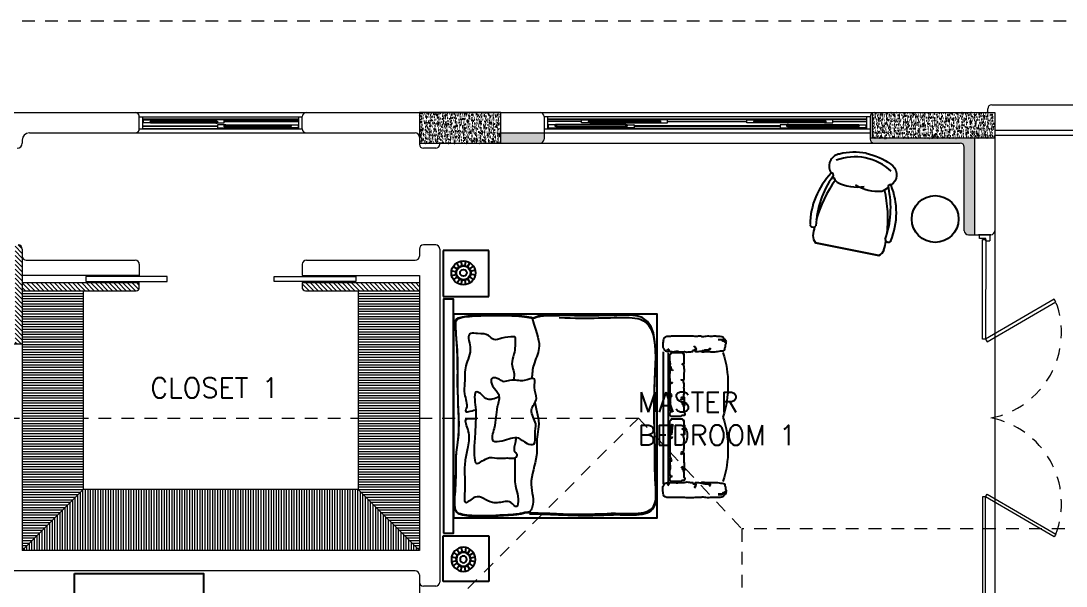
# Model space of a CAD drawing. Header units: metres. Extents: x -232 to 581, y 30 to 789.
# Drawn here: x 229.75 to 240.01, y 465.88 to 471.43 of the extents above; entities that cross this region are included whole.
import ezdxf

# ---------------------------------------------------------------- set-up
doc = ezdxf.new("R2010")
doc.units = ezdxf.units.M
doc.linetypes.add('HIDDEN2', pattern=[0.1875, 0.125, -0.0625])
for name, color, linetype, lineweight in [('A-DOOR', 35, 'Continuous', 5), ('A-WALL', 250, 'Continuous', 20), ('baños', 140, 'Continuous', 0), ('closets', 253, 'Continuous', 0), ('Columnas', 7, 'Continuous', 18), ('cristales', 131, 'Continuous', 0), ('muros bajitos', 252, 'Continuous', 5), ('PLF 01', 252, 'Continuous', 9), ('textos', 7, 'Continuous', 0)]:
    doc.layers.add(name, color=color, linetype=linetype, lineweight=lineweight)
doc.layers.add('HATCH', color=8, linetype='Continuous')
doc.layers.add('MOBILIARIOS', color=252, linetype='Continuous')
doc.layers.add('PISO', color=7, linetype='Continuous', lineweight=5, true_color=0xe6e6e6)
doc.layers.add('Techos 1', color=7, linetype='HIDDEN2', lineweight=9, true_color=0x42391a)
doc.layers.add('RELLENO SECCION', color=8, linetype='Continuous', lineweight=0, transparency=0.4)
doc.styles.get("Standard").update_dxf_attribs({"font": 'arial.ttf'})
pattern_1 = [(50, (114.33107, 55.238796), (0.058299094, -0.005100507), [0.006096, -0.067056]), (355, (114.33107, 55.238796), (-0.011277895, 0.06113819), [0.0048768, -0.053644987]), (100.451445, (114.33593, 55.23837), (0.0470212, 0.05603768), [0.005180803, -0.056988878]), (46.1842, (114.33107, 55.25505), (0.086745293, -0.013453545), [0.009144, -0.100584]), (96.63556, (114.3383, 55.25393), (0.07596932, 0.07917636), [0.00777121, -0.085483395]), (351.18415, (114.33107, 55.25505), (0.07596932, 0.07917636), [0.00731519, -0.080467114]), (21, (114.3392, 55.25099), (0.048516605, -0.032724863), [0.006096, -0.067056]), (326, (114.3392, 55.25099), (0.01977665, 0.05894015), [0.0048768, -0.0536448]), (71.451445, (114.34324, 55.24826), (0.068293254, 0.026215286), [0.005180803, -0.05698878]), (37.5, (114.331071, 55.238796), (0.000988353, 0.0270576124), [0, -0.05299456, 0, -0.0544576, 0, -0.053848]), (7.5, (114.33107, 55.238796), (0.021382292, 0.032057784), [0, -0.03104896, 0, -0.05177536, 0, -0.0205232]), (327.5, (114.312946, 55.238796), (0.0433889905, -0.001833198), [0, -0.02032, 0, -0.0633984, 0, -0.0841248]), (317.5, (114.304818, 55.238796), (0.047401338, 0.008136477), [0, -0.026416, 0, -0.04210304, 0, -0.0597408])]

# ---------------------------------------------------------------- blocks, each defined once
blk = doc.blocks.new('A$Ca3ef8f56')
at = {"layer": 'MOBILIARIOS'}
for p, q in [((0.003, 0.153), (0.003, 1.452)), ((0.053, 0.169), (0.053, 1.428))]:
    blk.add_line(p, q, dxfattribs=at)
for points in [[(0.625, 1.532), (0.621, 1.543), (0.613, 1.554), (0.602, 1.556), (0.6, 1.567), (0.591, 1.578), (0.58, 1.582), (0.564, 1.584), (0.553, 1.584), (0.542, 1.585), (0.531, 1.585), (0.52, 1.586), (0.498, 1.586), (0.487, 1.584), (0.476, 1.584), (0.465, 1.585), (0.454, 1.587), (0.44, 1.587), (0.423, 1.584), (0.412, 1.584), (0.401, 1.582), (0.389, 1.582), (0.377, 1.586), (0.353, 1.586), (0.341, 1.585), (0.33, 1.584), (0.314, 1.585), (0.303, 1.587), (0.252, 1.587), (0.241, 1.589), (0.23, 1.589), (0.218, 1.586), (0.087, 1.586), (0.075, 1.585), (0.039, 1.585), (0.024, 1.579), (0.012, 1.568), (0.009, 1.557), (0.006, 1.545), (0.004, 1.534), (0, 1.523), (0, 1.512), (0.001, 1.501), (0.002, 1.488), (0.002, 1.477), (0.011, 1.465), (0.015, 1.454), (0.026, 1.444), (0.037, 1.442), (0.048, 1.438), (0.059, 1.438), (0.061, 1.449), (0.05, 1.454), (0.048, 1.464)], [(0.471, 1.466), (0.462, 1.455), (0.451, 1.454), (0.434, 1.451), (0.423, 1.451), (0.411, 1.449), (0.4, 1.446), (0.388, 1.446), (0.383, 1.435), (0.395, 1.433), (0.407, 1.435), (0.419, 1.437), (0.432, 1.438), (0.463, 1.438), (0.474, 1.436), (0.516, 1.436), (0.527, 1.437), (0.538, 1.437), (0.555, 1.442), (0.567, 1.444), (0.585, 1.444), (0.597, 1.446), (0.608, 1.449), (0.609, 1.46), (0.609, 1.471), (0.615, 1.482), (0.618, 1.493), (0.616, 1.504), (0.622, 1.515), (0.622, 1.526), (0.611, 1.53), (0.6, 1.539), (0.589, 1.54), (0.585, 1.551), (0.574, 1.552), (0.544, 1.552)], [(0.544, 1.554), (0.561, 1.556), (0.572, 1.556), (0.585, 1.554), (0.596, 1.546), (0.607, 1.537), (0.618, 1.535), (0.621, 1.535)], [(0.05, 1.468), (0.056, 1.457), (0.064, 1.446), (0.076, 1.437), (0.09, 1.437), (0.106, 1.436), (0.117, 1.437), (0.133, 1.44), (0.149, 1.44), (0.16, 1.436), (0.198, 1.436), (0.215, 1.437), (0.226, 1.435), (0.238, 1.432), (0.251, 1.433), (0.262, 1.435), (0.273, 1.436), (0.284, 1.437), (0.297, 1.438), (0.3, 1.449), (0.311, 1.454), (0.322, 1.457), (0.324, 1.468), (0.314, 1.479), (0.307, 1.488)], [(0.311, 1.491), (0.32, 1.48), (0.325, 1.469), (0.327, 1.458), (0.315, 1.448), (0.323, 1.437), (0.35, 1.437), (0.366, 1.44), (0.378, 1.44), (0.389, 1.441), (0.4, 1.448), (0.413, 1.452), (0.44, 1.452), (0.452, 1.455), (0.46, 1.466), (0.47, 1.469)], [(0.084, 1.234), (0.084, 1.224), (0.081, 1.214), (0.071, 1.205), (0.071, 1.258), (0.072, 1.271), (0.072, 1.299), (0.071, 1.309), (0.066, 1.319), (0.066, 1.352), (0.072, 1.362), (0.074, 1.372), (0.084, 1.374), (0.09, 1.374)], [(0.095, 1.377), (0.084, 1.377), (0.076, 1.387), (0.067, 1.398), (0.067, 1.408), (0.071, 1.418), (0.081, 1.423), (0.182, 1.423), (0.192, 1.415), (0.203, 1.413), (0.213, 1.413), (0.22, 1.403), (0.213, 1.392), (0.211, 1.381), (0.211, 1.34), (0.208, 1.329), (0.203, 1.319), (0.198, 1.309), (0.194, 1.299), (0.189, 1.289), (0.186, 1.282)], [(0.189, 1.277), (0.192, 1.287), (0.199, 1.297), (0.203, 1.307), (0.204, 1.318), (0.215, 1.321), (0.216, 1.311), (0.213, 1.3), (0.213, 1.248), (0.211, 1.237), (0.211, 1.168), (0.209, 1.157), (0.206, 1.147), (0.196, 1.139), (0.191, 1.149), (0.189, 1.159), (0.182, 1.166)], [(0.093, 0.99), (0.088, 1.001), (0.078, 1.004), (0.071, 1.014), (0.071, 1.024), (0.069, 1.035), (0.069, 1.086), (0.071, 1.096), (0.071, 1.183), (0.078, 1.195), (0.081, 1.205), (0.083, 1.215), (0.086, 1.227), (0.086, 1.229)], [(0.182, 1.164), (0.186, 1.147), (0.189, 1.137), (0.199, 1.135), (0.206, 1.125), (0.208, 1.115), (0.209, 1.103), (0.209, 1.05), (0.208, 1.04), (0.209, 1.029), (0.209, 1.006), (0.208, 0.995), (0.204, 0.985), (0.204, 0.975), (0.194, 0.97), (0.184, 0.97), (0.182, 0.966), (0.203, 0.966), (0.211, 0.956), (0.211, 0.897), (0.213, 0.886), (0.215, 0.876), (0.213, 0.966), (0.211, 0.956), (0.211, 0.935), (0.206, 0.925), (0.196, 0.915), (0.187, 0.908)], [(0.211, 0.845), (0.211, 0.835), (0.204, 0.824), (0.194, 0.816), (0.083, 0.816), (0.076, 0.83), (0.067, 0.84), (0.066, 0.85), (0.066, 0.86), (0.067, 0.87), (0.067, 0.881), (0.071, 0.891), (0.072, 0.908), (0.069, 0.918), (0.069, 0.939), (0.081, 0.94), (0.083, 0.959), (0.09, 0.869), (0.1, 0.871), (0.098, 0.874)], [(0.095, 0.876), (0.086, 0.966), (0.081, 0.956), (0.079, 0.945), (0.069, 0.94), (0.067, 0.951), (0.069, 0.961), (0.071, 0.873), (0.071, 0.883), (0.069, 0.897), (0.067, 0.908), (0.067, 0.949), (0.071, 0.961), (0.071, 0.982), (0.069, 0.992), (0.074, 1.002), (0.084, 1.001), (0.088, 0.99), (0.09, 0.987)], [(0.187, 0.903), (0.196, 0.913), (0.206, 0.915), (0.211, 0.905), (0.211, 0.852), (0.209, 0.841), (0.206, 0.831), (0.196, 0.824)], [(0.084, 0.597), (0.084, 0.587), (0.081, 0.576), (0.071, 0.568), (0.071, 0.621), (0.072, 0.634), (0.072, 0.662), (0.071, 0.672), (0.066, 0.682), (0.066, 0.714), (0.072, 0.725), (0.074, 0.735), (0.084, 0.737), (0.09, 0.737)], [(0.095, 0.74), (0.084, 0.74), (0.076, 0.75), (0.067, 0.76), (0.067, 0.771), (0.071, 0.781), (0.081, 0.786), (0.182, 0.786), (0.192, 0.777), (0.203, 0.776), (0.213, 0.776), (0.22, 0.766), (0.213, 0.755), (0.211, 0.743), (0.211, 0.703), (0.208, 0.692), (0.203, 0.682), (0.198, 0.672), (0.194, 0.662), (0.189, 0.651), (0.186, 0.645)], [(0.093, 0.453), (0.088, 0.463), (0.078, 0.467), (0.071, 0.477), (0.071, 0.487), (0.069, 0.497), (0.069, 0.549), (0.071, 0.559), (0.071, 0.646), (0.078, 0.658), (0.081, 0.568), (0.083, 0.578), (0.086, 0.59), (0.086, 0.592)], [(0.189, 0.639), (0.192, 0.65), (0.199, 0.66), (0.203, 0.67), (0.204, 0.68), (0.215, 0.684), (0.216, 0.674), (0.213, 0.663), (0.213, 0.61), (0.211, 0.6), (0.211, 0.63), (0.209, 0.62), (0.206, 0.61), (0.196, 0.601), (0.191, 0.612), (0.189, 0.622), (0.182, 0.629)], [(0.182, 0.627), (0.186, 0.61), (0.189, 0.6), (0.199, 0.598), (0.206, 0.588), (0.208, 0.578), (0.209, 0.566), (0.209, 0.513), (0.208, 0.503), (0.209, 0.492), (0.209, 0.468), (0.208, 0.458), (0.204, 0.448), (0.204, 0.438), (0.194, 0.433), (0.184, 0.433), (0.182, 0.429), (0.203, 0.429), (0.211, 0.419), (0.211, 0.359), (0.213, 0.349), (0.215, 0.339), (0.213, 0.329), (0.211, 0.318), (0.211, 0.298), (0.206, 0.288), (0.196, 0.278), (0.187, 0.271)], [(0.095, 0.339), (0.086, 0.329), (0.081, 0.318), (0.079, 0.308), (0.069, 0.303), (0.067, 0.313), (0.069, 0.324), (0.071, 0.336), (0.071, 0.346), (0.069, 0.359), (0.067, 0.371), (0.067, 0.412), (0.071, 0.424), (0.071, 0.445), (0.069, 0.455), (0.074, 0.465), (0.084, 0.463), (0.088, 0.453), (0.09, 0.45)], [(0.211, 0.193), (0.211, 0.182), (0.204, 0.172), (0.194, 0.164), (0.083, 0.164), (0.076, 0.177), (0.067, 0.187), (0.066, 0.198), (0.066, 0.223), (0.067, 0.233), (0.067, 0.243), (0.071, 0.254), (0.072, 0.271), (0.069, 0.281), (0.069, 0.301), (0.081, 0.303), (0.083, 0.322), (0.09, 0.332), (0.1, 0.334), (0.098, 0.337)], [(0.187, 0.266), (0.196, 0.276), (0.206, 0.278), (0.211, 0.267), (0.211, 0.199), (0.209, 0.189), (0.206, 0.179), (0.196, 0.172)], [(0.625, 0.056), (0.621, 0.045), (0.613, 0.034), (0.602, 0.033), (0.6, 0.022), (0.591, 0.011), (0.58, 0.006), (0.564, 0.005), (0.553, 0.005), (0.542, 0.004), (0.531, 0.004), (0.52, 0.002), (0.498, 0.002), (0.487, 0.005), (0.476, 0.005), (0.465, 0.004), (0.454, 0.001), (0.44, 0.001), (0.423, 0.005), (0.412, 0.005), (0.401, 0.006), (0.389, 0.006), (0.377, 0.002), (0.353, 0.002), (0.341, 0.004), (0.33, 0.005), (0.314, 0.004), (0.303, 0.001), (0.252, 0.001), (0.241, 0), (0.23, 0), (0.218, 0.002), (0.087, 0.002), (0.075, 0.004), (0.039, 0.004), (0.024, 0.01), (0.012, 0.021), (0.009, 0.032), (0.006, 0.044), (0.004, 0.055), (0, 0.066), (0, 0.077), (0.001, 0.088), (0.002, 0.1), (0.002, 0.111), (0.011, 0.123), (0.015, 0.134), (0.026, 0.144), (0.037, 0.147), (0.048, 0.15), (0.059, 0.15), (0.061, 0.139), (0.05, 0.134), (0.048, 0.125)], [(0.05, 0.121), (0.056, 0.132), (0.064, 0.143), (0.076, 0.151), (0.09, 0.151), (0.106, 0.153), (0.117, 0.151), (0.133, 0.149), (0.149, 0.149), (0.16, 0.153), (0.198, 0.153), (0.215, 0.151), (0.226, 0.154), (0.238, 0.156), (0.251, 0.155), (0.262, 0.154), (0.273, 0.153), (0.284, 0.151), (0.297, 0.15), (0.3, 0.139), (0.311, 0.134), (0.322, 0.132), (0.324, 0.121), (0.314, 0.11), (0.307, 0.1)], [(0.311, 0.098), (0.32, 0.109), (0.325, 0.12), (0.327, 0.131), (0.315, 0.14), (0.323, 0.151), (0.35, 0.151), (0.366, 0.149), (0.378, 0.149), (0.389, 0.148), (0.4, 0.14), (0.413, 0.137), (0.44, 0.137), (0.452, 0.133), (0.46, 0.122), (0.47, 0.12)], [(0.471, 0.122), (0.462, 0.133), (0.451, 0.134), (0.434, 0.138), (0.423, 0.138), (0.411, 0.139), (0.4, 0.143), (0.388, 0.143), (0.383, 0.154), (0.395, 0.155), (0.407, 0.154), (0.419, 0.151), (0.432, 0.15), (0.463, 0.15), (0.474, 0.153), (0.516, 0.153), (0.527, 0.151), (0.538, 0.151), (0.555, 0.147), (0.567, 0.144), (0.585, 0.144), (0.597, 0.143), (0.608, 0.139), (0.609, 0.128), (0.609, 0.117), (0.615, 0.106), (0.618, 0.095), (0.616, 0.084), (0.622, 0.073), (0.622, 0.062), (0.611, 0.059), (0.6, 0.05), (0.589, 0.049), (0.585, 0.038), (0.574, 0.037), (0.544, 0.037)], [(0.544, 0.034), (0.561, 0.033), (0.572, 0.033), (0.585, 0.034), (0.596, 0.043), (0.607, 0.051), (0.618, 0.054), (0.621, 0.054)]]:
    blk.add_lwpolyline(points, dxfattribs=at)
for centre in [(-0.385, 1.111), (-0.385, 0.478)]:
    blk.add_arc(centre, 1.026, 342.0399, 17.9601, dxfattribs=at)
blk = doc.blocks.new('A$Ca77e88c0')
at = {"layer": 'MOBILIARIOS', "linetype": 'Continuous'}
for p, q in [((0, 1.346), (0.243, 0.761)), ((0.243, 0.76), (0, 1.346))]:
    blk.add_line(p, q, dxfattribs=at)
for points in [[(1.008, 1.422, 0.103931), (0.857, 1.635, 0.481643), (0.668, 1.624, 0.047693), (0.654, 1.599, 0.047693)], [(1.008, 1.422, -0.103931), (1.053, 1.163, -0.481643), (0.912, 1.038, -0.047693), (0.884, 1.046, -0.047693)]]:
    blk.add_lwpolyline(points, format="xyb", dxfattribs=at)
blk.add_circle((0.849, 0.5), 0.23, dxfattribs=at)
for centre, radius, start, end in [((0.521, 0.874), 0.736, 79.5964, 123.1415), ((0.612, 0.667), 0.901, 88.3763, 121.4796), ((0.612, 0.667), 0.901, 88.3763, 121.4796), ((0.858, 1.457), 0.248, 153.2165, 169.9182), ((0.858, 1.457), 0.248, 153.2165, 169.9182), ((0.643, 1.585), 0.0175, 250.4542, 52.0587), ((0.643, 1.585), 0.0175, 250.4542, 52.0587), ((0.462, 1.187), 0.549, 23.3314, 53.5948), ((0.462, 1.187), 0.549, 23.3314, 53.5948), ((0.482, 0.53), 0.979, 111.4631, 116.5118), ((0.142, 1.468), 0.0325, 136.3787, 235.7351), ((0.142, 1.468), 0.0325, 235.6979, 268.7539), ((0.587, 0.249), 1.279, 88.4542, 107.9351), ((0.587, 0.249), 1.279, 88.4542, 107.9351), ((1.028, 1.543), 0.416, 185.8786, 223.4033), ((1.028, 1.543), 0.416, 185.8786, 223.4033), ((0.1, 1.319), 0.103, 121.9514, 165.0616), ((1.108, 1.351), 0.416, 181.7665, 219.2912), ((0.456, 1.2), 0.549, 351.575, 21.8384), ((0.456, 1.2), 0.549, 351.575, 21.8384), ((0.194, 1.672), 0.901, 283.6902, 316.7935), ((0.194, 1.672), 0.901, 283.6902, 316.7935), ((0.277, 1.462), 0.736, 282.0283, 325.5734), ((-0.121, 1.949), 1.279, 297.2347, 316.7156), ((-0.121, 1.949), 1.279, 297.2347, 316.7156), ((0.927, 1.291), 0.248, 235.2516, 251.9533), ((0.927, 1.291), 0.248, 235.2516, 251.9533), ((0.867, 1.048), 0.0175, 353.1111, 154.7156), ((0.867, 1.048), 0.0175, 353.1111, 154.7156), ((0.295, 0.849), 0.103, 240.0914, 283.2016), ((0.005, 1.677), 0.979, 288.6412, 293.6898), ((0.431, 0.774), 0.0325, 169.4347, 268.7911), ((0.431, 0.774), 0.0325, 136.3787, 169.4347), ((0.431, 0.774), 0.0325, 136.3787, 169.4347)]:
    blk.add_arc(centre, radius, start, end, dxfattribs=at)
blk = doc.blocks.new('A$Cb50f4bf1')
at = {"layer": 'MOBILIARIOS'}
for p, q in [((0.45, 0.45), (0, 0.45)), ((0, 0.45), (0, 0)), ((0.45, 0), (0.45, 0.45)), ((0.131, 0.315), (0.17, 0.29)), ((0.163, 0.348), (0.189, 0.311)), ((0.206, 0.366), (0.215, 0.322)), ((0.252, 0.367), (0.244, 0.322)), ((0.295, 0.35), (0.27, 0.312)), ((0.328, 0.318), (0.291, 0.292)), ((0.114, 0.272), (0.159, 0.264)), ((0.115, 0.226), (0.16, 0.235)), ((0.134, 0.183), (0.171, 0.209)), ((0.33, 0.187), (0.292, 0.211)), ((0.346, 0.276), (0.302, 0.266)), ((0.347, 0.23), (0.302, 0.238)), ((0.167, 0.151), (0.191, 0.189)), ((0.21, 0.134), (0.218, 0.179)), ((0.256, 0.135), (0.246, 0.179)), ((0.298, 0.154), (0.272, 0.191)), ((0, 0), (0.45, 0))]:
    blk.add_line(p, q, dxfattribs=at)
for radius in [0.118, 0.0729, 0.0684, 0.0328]:
    blk.add_circle((0.231, 0.251), radius, dxfattribs=at)
blk = doc.blocks.new('A$C2f9b60d5')
at = {"layer": 'A-DOOR'}
for p, q in [((0, 0.101), (0.06, 0.101)), ((0, 0.101), (0, 0.001)), ((0.035, 0.001), (0, 0.001)), ((0.035, 0.061), (0.035, 0.001)), ((0.06, 0.061), (0.035, 0.061)), ((0.06, 0.061), (0.06, 0.101)), ((3.6, 0.1), (3.54, 0.1)), ((3.54, 0.06), (3.54, 0.1)), ((3.54, 0.06), (3.565, 0.06)), ((3.565, 0.06), (3.565, 0)), ((3.565, 0), (3.6, 0)), ((3.6, 0.1), (3.6, 0))]:
    blk.add_line(p, q, dxfattribs=at)
for points in [[(0.631, 0.734), (1.025, 0.06), (1.051, 0.076), (0.658, 0.749)], [(2.966, 0.734), (2.572, 0.06), (2.546, 0.075), (2.94, 0.749)], [(0.045, 0.061), (1.025, 0.06), (1.025, 0.03), (0.045, 0.03)], [(3.552, 0.06), (2.572, 0.06), (2.572, 0.03), (3.552, 0.03)]]:
    blk.add_lwpolyline(points, close=True, dxfattribs=at)
at = {"layer": 'A-DOOR', "linetype": 'HIDDEN2'}
for centre, start, end in [((0.96, -0.049), 10.7613, 110.7488), ((2.637, -0.049), 69.2325, 169.2199)]:
    blk.add_arc(centre, 0.854, start, end, dxfattribs=at)
blk = doc.blocks.new('A$C89702949')
at = {"layer": 'HATCH'}
h = blk.add_hatch(dxfattribs=at)
h.set_pattern_fill('AR-CONC', color=256, scale=0.00032)
h.set_pattern_definition(pattern_1)
h.paths.add_polyline_path([(15.3, 19.989), (15.3, 19.689), (16.1, 19.689), (16.1, 19.989)])
h = blk.add_hatch(dxfattribs=at)
h.set_pattern_fill('AR-CONC', color=256, scale=0.00032)
h.set_pattern_definition(pattern_1)
h.paths.add_polyline_path([(19.75, 19.989), (19.75, 19.739), (20.7, 19.739), (20.95, 19.739), (20.95, 19.989)])
at = {"layer": 'Columnas'}
for points in [[(15.3, 19.989), (15.3, 19.689), (16.1, 19.689), (16.1, 19.989)], [(19.75, 19.989), (20.95, 19.989), (20.95, 19.739), (20.7, 19.739), (20.7, 19.739), (19.75, 19.739)]]:
    blk.add_lwpolyline(points, close=True, dxfattribs=at)
blk = doc.blocks.new('20.03.2026 LN 09 SEGUNDO NIVEL ARQ')
at = {"layer": 'closets'}
h = blk.add_hatch(dxfattribs=at)
h.set_pattern_fill('LINE', color=5, scale=0.2)
h.set_pattern_definition([(0, (-880.390902, 203.123477), (0, 0.025), [])])
h.paths.add_polyline_path([(90.596, -44.249), (89.996, -44.249), (89.996, -45.499), (90.596, -45.499)])
h.paths.add_polyline_path([(90.596, -45.499), (89.996, -45.499), (89.996, -46.199), (90.596, -46.799), (90.596, -46.729)])
h.paths.add_polyline_path([(87.296, -45.499), (86.696, -45.499), (86.696, -46.799), (87.296, -46.199)])
h.paths.add_polyline_path([(87.296, -44.249), (86.696, -44.249), (86.696, -45.499), (87.296, -45.499)])
h = blk.add_hatch(dxfattribs=at)
h.set_pattern_fill('LINE', color=5, scale=0.2, angle=90)
h.set_pattern_definition([(90, (-880.340902, 203.173477), (-0.025, 2e-18), [])])
h.paths.add_polyline_path([(89.996, -46.199), (87.296, -46.199), (86.696, -46.799), (90.519, -46.798), (90.596, -46.799)])
at = {"layer": 'PLF 01'}
h = blk.add_hatch(dxfattribs=at)
h.set_pattern_fill('LINE', color=5, scale=0.01, angle=-45)
h.set_pattern_definition([(315, (-83.351617, -37.2369), (0.0224506403, 0.0224506403), [])])
edge = h.paths.add_edge_path()
edge.add_line((86.496, -44.774), (86.566, -44.774))
edge.add_line((86.566, -44.774), (86.566, -43.799))
edge.add_line((86.566, -43.799), (86.536, -43.799))
edge.add_arc((86.536, -43.839), 0.04, 90, 180)
edge.add_line((86.496, -43.839), (86.496, -44.774))
edge = h.paths.add_edge_path()
edge.add_arc((86.656, -43.839), 0.04, 360, 450)
edge.add_line((86.656, -43.799), (86.626, -43.799))
edge.add_line((86.626, -43.799), (86.626, -44.774))
edge.add_line((86.626, -44.774), (86.696, -44.774))
edge.add_line((86.696, -44.774), (86.696, -43.839))
h = blk.add_hatch(dxfattribs=at)
h.set_pattern_fill('LINE', color=5, scale=0.01, angle=-45)
h.set_pattern_definition([(315, (-133.265895, -99.953906), (0.0224506403, 0.0224506403), [])])
edge = h.paths.add_edge_path()
edge.add_arc((87.816, -44.219), 0.03, 270, 360)
edge.add_line((87.846, -44.219), (87.846, -44.169))
edge.add_line((87.846, -44.169), (86.696, -44.169))
edge.add_line((86.696, -44.169), (86.696, -44.249))
edge.add_line((86.696, -44.249), (87.816, -44.249))
edge = h.paths.add_edge_path()
edge.add_line((90.596, -44.249), (90.596, -44.169))
edge.add_line((90.596, -44.169), (89.446, -44.169))
edge.add_line((89.446, -44.169), (89.446, -44.219))
edge.add_arc((89.476, -44.219), 0.03, 180.0427, 269.9573)
edge.add_line((89.476, -44.249), (90.596, -44.249))
at = {"layer": 'RELLENO SECCION'}
h = blk.add_hatch(color=5, dxfattribs=at)
h.dxf.hatch_style = 1
h.paths.add_polyline_path([(91.821, -42.699), (91.396, -42.699), (91.396, -42.799), (91.781, -42.799, 0.414214), (91.821, -42.759)])
h = blk.add_hatch(color=5, dxfattribs=at)
h.dxf.hatch_style = 1
edge = h.paths.add_edge_path()
edge.add_line((95.046, -42.749), (95.021, -42.749))
edge.add_line((95.021, -42.749), (95.021, -42.759))
edge.add_arc((95.061, -42.759), 0.04, 180, 270)
edge.add_line((95.061, -42.799), (95.906, -42.799))
edge.add_arc((95.906, -42.839), 0.04, 0, 90, ccw=False)
edge.add_line((95.946, -42.839), (95.946, -43.659))
edge.add_arc((95.986, -43.659), 0.04, 180, 270)
edge.add_line((95.986, -43.699), (96.046, -43.699))
edge.add_line((96.046, -43.699), (96.046, -42.749))
edge.add_line((96.046, -42.749), (95.996, -42.749))
edge.add_line((95.996, -42.749), (95.046, -42.749))
at = {"layer": 'A-DOOR', "color": 5}
for p, q in [((87.796, -42.499), (89.486, -42.499)), ((87.846, -42.54), (89.446, -42.54)), ((87.88, -42.66), (87.88, -42.54)), ((87.88, -42.56), (89.412, -42.56)), ((87.88, -42.566), (89.412, -42.566)), ((87.886, -42.573), (87.887, -42.571)), ((87.886, -42.6), (87.886, -42.573)), ((87.887, -42.571), (87.968, -42.571)), ((87.971, -42.582), (87.954, -42.582)), ((87.954, -42.582), (87.954, -42.6)), ((87.954, -42.585), (87.959, -42.585)), ((87.954, -42.585), (87.959, -42.585)), ((87.959, -42.583), (87.965, -42.587)), ((87.959, -42.587), (87.965, -42.583)), ((87.968, -42.571), (87.97, -42.573)), ((87.968, -42.571), (88.598, -42.571)), ((87.97, -42.573), (87.972, -42.581)), ((87.972, -42.582), (87.971, -42.582)), ((87.972, -42.581), (87.972, -42.582)), ((88.596, -42.573), (88.594, -42.581)), ((88.594, -42.581), (88.594, -42.582)), ((88.594, -42.582), (88.594, -42.582)), ((88.594, -42.582), (88.612, -42.582)), ((88.598, -42.571), (88.596, -42.573)), ((88.678, -42.571), (88.598, -42.571)), ((88.607, -42.583), (88.601, -42.587)), ((88.607, -42.587), (88.601, -42.583)), ((88.612, -42.585), (88.607, -42.585)), ((88.612, -42.585), (88.607, -42.585)), ((88.612, -42.582), (88.612, -42.6)), ((88.68, -42.573), (88.678, -42.571)), ((88.68, -42.6), (88.68, -42.573)), ((89.412, -42.583), (88.68, -42.583)), ((89.412, -42.589), (88.68, -42.589)), ((89.412, -42.66), (89.412, -42.54)), ((91.781, -42.499), (95.061, -42.499)), ((91.821, -42.539), (95.021, -42.539)), ((91.855, -42.539), (91.855, -42.659)), ((91.855, -42.559), (94.987, -42.559)), ((91.855, -42.565), (94.987, -42.565)), ((92.187, -42.582), (91.855, -42.582)), ((92.187, -42.588), (91.855, -42.588)), ((92.187, -42.571), (92.188, -42.57)), ((92.187, -42.598), (92.187, -42.571)), ((92.188, -42.57), (92.269, -42.57)), ((92.272, -42.581), (92.255, -42.581)), ((92.255, -42.581), (92.255, -42.598)), ((92.255, -42.584), (92.26, -42.584)), ((92.255, -42.584), (92.26, -42.584)), ((92.26, -42.582), (92.266, -42.586)), ((92.26, -42.586), (92.266, -42.582)), ((92.269, -42.57), (92.271, -42.571)), ((92.949, -42.57), (92.269, -42.57)), ((92.271, -42.571), (92.273, -42.579)), ((92.273, -42.58), (92.272, -42.581)), ((92.273, -42.579), (92.273, -42.58)), ((92.947, -42.571), (92.945, -42.579)), ((92.945, -42.579), (92.945, -42.58)), ((92.945, -42.58), (92.945, -42.581)), ((92.945, -42.581), (92.963, -42.581)), ((92.949, -42.57), (92.947, -42.571)), ((93.029, -42.57), (92.949, -42.57)), ((92.958, -42.582), (92.952, -42.586)), ((92.958, -42.586), (92.952, -42.582)), ((92.963, -42.584), (92.958, -42.584)), ((92.963, -42.584), (92.958, -42.584)), ((92.963, -42.581), (92.963, -42.598)), ((93.031, -42.571), (93.029, -42.57)), ((93.031, -42.598), (93.031, -42.571)), ((93.031, -42.582), (93.811, -42.582)), ((93.031, -42.588), (93.811, -42.588)), ((93.811, -42.571), (93.812, -42.57)), ((93.811, -42.598), (93.811, -42.571)), ((93.812, -42.57), (93.893, -42.57)), ((93.896, -42.581), (93.879, -42.581)), ((93.879, -42.581), (93.879, -42.598)), ((93.879, -42.584), (93.884, -42.584)), ((93.879, -42.584), (93.884, -42.584)), ((93.884, -42.582), (93.89, -42.586)), ((93.884, -42.586), (93.89, -42.582)), ((93.893, -42.57), (93.895, -42.571)), ((93.893, -42.57), (94.573, -42.57)), ((93.895, -42.571), (93.897, -42.579)), ((93.897, -42.58), (93.896, -42.581)), ((93.897, -42.579), (93.897, -42.58)), ((94.571, -42.571), (94.569, -42.579)), ((94.569, -42.579), (94.569, -42.58)), ((94.569, -42.58), (94.569, -42.581)), ((94.569, -42.581), (94.587, -42.581)), ((94.573, -42.57), (94.571, -42.571)), ((94.653, -42.57), (94.573, -42.57)), ((94.582, -42.582), (94.576, -42.586)), ((94.582, -42.586), (94.576, -42.582)), ((94.587, -42.584), (94.582, -42.584)), ((94.587, -42.584), (94.582, -42.584)), ((94.587, -42.581), (94.587, -42.598)), ((94.655, -42.571), (94.653, -42.57)), ((94.655, -42.598), (94.655, -42.571)), ((94.655, -42.582), (94.987, -42.582)), ((94.655, -42.588), (94.987, -42.588)), ((94.987, -42.539), (94.987, -42.659)), ((87.846, -42.66), (89.446, -42.66)), ((88.612, -42.631), (87.88, -42.631)), ((88.612, -42.637), (87.88, -42.637)), ((87.88, -42.654), (89.412, -42.654)), ((87.887, -42.601), (87.886, -42.6)), ((87.952, -42.601), (87.887, -42.601)), ((87.954, -42.6), (87.952, -42.601)), ((88.599, -42.602), (87.967, -42.602)), ((88.612, -42.6), (88.613, -42.601)), ((88.613, -42.619), (88.612, -42.621)), ((88.612, -42.621), (88.612, -42.648)), ((88.612, -42.648), (88.613, -42.649)), ((88.613, -42.601), (88.678, -42.601)), ((88.678, -42.619), (88.613, -42.619)), ((88.613, -42.649), (88.694, -42.649)), ((88.68, -42.6), (88.678, -42.601)), ((88.68, -42.621), (88.678, -42.619)), ((88.68, -42.638), (88.68, -42.621)), ((88.68, -42.635), (88.685, -42.635)), ((88.68, -42.635), (88.685, -42.635)), ((88.697, -42.638), (88.68, -42.638)), ((88.685, -42.637), (88.691, -42.633)), ((88.685, -42.633), (88.691, -42.637)), ((88.693, -42.618), (89.325, -42.618)), ((88.694, -42.649), (88.696, -42.648)), ((89.324, -42.649), (88.694, -42.649)), ((88.696, -42.648), (88.698, -42.64)), ((88.698, -42.639), (88.697, -42.638)), ((88.698, -42.64), (88.698, -42.639)), ((89.32, -42.639), (89.32, -42.638)), ((89.32, -42.638), (89.338, -42.638)), ((89.32, -42.64), (89.32, -42.639)), ((89.322, -42.648), (89.32, -42.64)), ((89.324, -42.649), (89.322, -42.648)), ((89.404, -42.649), (89.324, -42.649)), ((89.333, -42.637), (89.327, -42.633)), ((89.333, -42.633), (89.327, -42.637)), ((89.338, -42.635), (89.333, -42.635)), ((89.338, -42.635), (89.333, -42.635)), ((89.338, -42.621), (89.339, -42.619)), ((89.338, -42.638), (89.338, -42.621)), ((89.339, -42.619), (89.404, -42.619)), ((89.404, -42.619), (89.406, -42.621)), ((89.406, -42.648), (89.404, -42.649)), ((89.406, -42.621), (89.406, -42.648)), ((91.821, -42.659), (95.021, -42.659)), ((91.855, -42.653), (94.987, -42.653)), ((91.862, -42.618), (91.861, -42.619)), ((91.861, -42.619), (91.861, -42.646)), ((91.861, -42.646), (91.862, -42.648)), ((91.927, -42.618), (91.862, -42.618)), ((91.862, -42.648), (91.943, -42.648)), ((91.929, -42.619), (91.927, -42.618)), ((91.929, -42.637), (91.929, -42.619)), ((91.929, -42.634), (91.934, -42.634)), ((91.929, -42.634), (91.934, -42.634)), ((91.946, -42.637), (91.929, -42.637)), ((91.934, -42.636), (91.94, -42.632)), ((91.934, -42.632), (91.94, -42.636)), ((92.624, -42.617), (91.942, -42.617)), ((91.943, -42.648), (91.945, -42.646)), ((91.943, -42.648), (92.623, -42.648)), ((91.945, -42.646), (91.947, -42.638)), ((91.947, -42.637), (91.946, -42.637)), ((91.947, -42.638), (91.947, -42.637)), ((92.188, -42.6), (92.187, -42.598)), ((92.253, -42.6), (92.188, -42.6)), ((92.255, -42.598), (92.253, -42.6)), ((92.268, -42.601), (92.95, -42.601)), ((92.619, -42.638), (92.619, -42.637)), ((92.619, -42.637), (92.619, -42.637)), ((92.619, -42.637), (92.637, -42.637)), ((92.621, -42.646), (92.619, -42.638)), ((92.623, -42.648), (92.621, -42.646)), ((92.703, -42.648), (92.623, -42.648)), ((92.632, -42.636), (92.626, -42.632)), ((92.632, -42.632), (92.626, -42.636)), ((92.637, -42.634), (92.632, -42.634)), ((92.637, -42.634), (92.632, -42.634)), ((92.637, -42.619), (92.638, -42.618)), ((92.637, -42.637), (92.637, -42.619)), ((92.638, -42.618), (92.703, -42.618)), ((92.705, -42.619), (92.703, -42.618)), ((92.705, -42.646), (92.703, -42.648)), ((92.705, -42.619), (92.705, -42.646)), ((94.137, -42.63), (92.705, -42.63)), ((94.137, -42.636), (92.705, -42.636)), ((92.963, -42.598), (92.964, -42.6)), ((92.964, -42.6), (93.029, -42.6)), ((93.029, -42.6), (93.031, -42.598)), ((93.812, -42.6), (93.811, -42.598)), ((93.877, -42.6), (93.812, -42.6)), ((93.879, -42.598), (93.877, -42.6)), ((94.574, -42.601), (93.892, -42.601)), ((94.137, -42.619), (94.138, -42.618)), ((94.137, -42.619), (94.137, -42.646)), ((94.137, -42.646), (94.138, -42.648)), ((94.203, -42.618), (94.138, -42.618)), ((94.138, -42.648), (94.219, -42.648)), ((94.205, -42.619), (94.203, -42.618)), ((94.205, -42.637), (94.205, -42.619)), ((94.205, -42.634), (94.21, -42.634)), ((94.205, -42.634), (94.21, -42.634)), ((94.222, -42.637), (94.205, -42.637)), ((94.21, -42.636), (94.216, -42.632)), ((94.21, -42.632), (94.216, -42.636)), ((94.218, -42.617), (94.9, -42.617)), ((94.219, -42.648), (94.221, -42.646)), ((94.899, -42.648), (94.219, -42.648)), ((94.221, -42.646), (94.223, -42.638)), ((94.223, -42.637), (94.222, -42.637)), ((94.223, -42.638), (94.223, -42.637)), ((94.587, -42.598), (94.588, -42.6)), ((94.588, -42.6), (94.653, -42.6)), ((94.653, -42.6), (94.655, -42.598)), ((94.895, -42.638), (94.895, -42.637)), ((94.895, -42.637), (94.895, -42.637)), ((94.895, -42.637), (94.913, -42.637)), ((94.897, -42.646), (94.895, -42.638)), ((94.899, -42.648), (94.897, -42.646)), ((94.979, -42.648), (94.899, -42.648)), ((94.908, -42.636), (94.902, -42.632)), ((94.908, -42.632), (94.902, -42.636)), ((94.913, -42.634), (94.908, -42.634)), ((94.913, -42.634), (94.908, -42.634)), ((94.913, -42.619), (94.914, -42.618)), ((94.913, -42.637), (94.913, -42.619)), ((94.914, -42.618), (94.979, -42.618)), ((94.979, -42.618), (94.981, -42.619)), ((94.981, -42.646), (94.979, -42.648)), ((94.981, -42.619), (94.981, -42.646)), ((87.806, -42.699), (89.486, -42.699)), ((91.821, -42.699), (95.021, -42.699))]:
    blk.add_line(p, q, dxfattribs=at)
for points in [[(87.954, -42.585), (87.959, -42.585), (87.959, -42.585), (87.954, -42.585)], [(87.971, -42.582), (87.959, -42.582), (87.959, -42.583), (87.971, -42.583)], [(87.959, -42.583), (87.965, -42.583), (87.965, -42.587), (87.959, -42.587)], [(87.959, -42.587), (88.607, -42.587), (88.607, -42.583), (87.959, -42.583)], [(87.959, -42.583), (88.607, -42.583), (88.607, -42.587), (87.959, -42.587)], [(87.971, -42.587), (87.959, -42.587), (87.959, -42.588), (87.971, -42.588)], [(87.965, -42.583), (87.97, -42.583), (87.97, -42.587), (87.965, -42.587)], [(88.594, -42.582), (88.606, -42.582), (88.606, -42.583), (88.594, -42.583)], [(88.594, -42.587), (88.606, -42.587), (88.606, -42.588), (88.594, -42.588)], [(88.601, -42.583), (88.596, -42.583), (88.596, -42.587), (88.601, -42.587)], [(88.607, -42.583), (88.601, -42.583), (88.601, -42.587), (88.607, -42.587)], [(88.612, -42.585), (88.607, -42.585), (88.607, -42.585), (88.612, -42.585)], [(92.255, -42.584), (92.26, -42.584), (92.26, -42.584), (92.255, -42.584)], [(92.272, -42.581), (92.26, -42.581), (92.26, -42.582), (92.272, -42.582)], [(92.958, -42.586), (92.26, -42.586), (92.26, -42.582), (92.958, -42.582)], [(92.958, -42.582), (92.26, -42.582), (92.26, -42.586), (92.958, -42.586)], [(92.26, -42.582), (92.266, -42.582), (92.266, -42.586), (92.26, -42.586)], [(92.272, -42.586), (92.26, -42.586), (92.26, -42.587), (92.272, -42.587)], [(92.266, -42.582), (92.271, -42.582), (92.271, -42.586), (92.266, -42.586)], [(92.945, -42.581), (92.957, -42.581), (92.957, -42.582), (92.945, -42.582)], [(92.945, -42.586), (92.957, -42.586), (92.957, -42.587), (92.945, -42.587)], [(92.952, -42.582), (92.947, -42.582), (92.947, -42.586), (92.952, -42.586)], [(92.958, -42.582), (92.952, -42.582), (92.952, -42.586), (92.958, -42.586)], [(92.963, -42.584), (92.958, -42.584), (92.958, -42.584), (92.963, -42.584)], [(93.879, -42.584), (93.884, -42.584), (93.884, -42.584), (93.879, -42.584)], [(93.896, -42.581), (93.884, -42.581), (93.884, -42.582), (93.896, -42.582)], [(93.884, -42.582), (93.89, -42.582), (93.89, -42.586), (93.884, -42.586)], [(93.884, -42.586), (94.582, -42.586), (94.582, -42.582), (93.884, -42.582)], [(93.884, -42.582), (94.582, -42.582), (94.582, -42.586), (93.884, -42.586)], [(93.896, -42.586), (93.884, -42.586), (93.884, -42.587), (93.896, -42.587)], [(93.89, -42.582), (93.895, -42.582), (93.895, -42.586), (93.89, -42.586)], [(94.569, -42.581), (94.581, -42.581), (94.581, -42.582), (94.569, -42.582)], [(94.569, -42.586), (94.581, -42.586), (94.581, -42.587), (94.569, -42.587)], [(94.576, -42.582), (94.571, -42.582), (94.571, -42.586), (94.576, -42.586)], [(94.582, -42.582), (94.576, -42.582), (94.576, -42.586), (94.582, -42.586)], [(94.587, -42.584), (94.582, -42.584), (94.582, -42.584), (94.587, -42.584)], [(88.68, -42.635), (88.685, -42.635), (88.685, -42.635), (88.68, -42.635)], [(88.697, -42.633), (88.685, -42.633), (88.685, -42.632), (88.697, -42.632)], [(89.333, -42.633), (88.685, -42.633), (88.685, -42.637), (89.333, -42.637)], [(89.333, -42.637), (88.685, -42.637), (88.685, -42.633), (89.333, -42.633)], [(88.685, -42.637), (88.691, -42.637), (88.691, -42.633), (88.685, -42.633)], [(88.697, -42.638), (88.685, -42.638), (88.685, -42.637), (88.697, -42.637)], [(88.691, -42.637), (88.696, -42.637), (88.696, -42.633), (88.691, -42.633)], [(89.32, -42.633), (89.332, -42.633), (89.332, -42.632), (89.32, -42.632)], [(89.32, -42.638), (89.332, -42.638), (89.332, -42.637), (89.32, -42.637)], [(89.327, -42.637), (89.322, -42.637), (89.322, -42.633), (89.327, -42.633)], [(89.333, -42.637), (89.327, -42.637), (89.327, -42.633), (89.333, -42.633)], [(89.338, -42.635), (89.333, -42.635), (89.333, -42.635), (89.338, -42.635)], [(91.929, -42.634), (91.934, -42.634), (91.934, -42.634), (91.929, -42.634)], [(91.946, -42.632), (91.934, -42.632), (91.934, -42.631), (91.946, -42.631)], [(91.934, -42.636), (91.94, -42.636), (91.94, -42.632), (91.934, -42.632)], [(91.934, -42.632), (92.632, -42.632), (92.632, -42.636), (91.934, -42.636)], [(91.934, -42.636), (92.632, -42.636), (92.632, -42.632), (91.934, -42.632)], [(91.946, -42.637), (91.934, -42.637), (91.934, -42.636), (91.946, -42.636)], [(91.94, -42.636), (91.945, -42.636), (91.945, -42.632), (91.94, -42.632)], [(92.619, -42.632), (92.631, -42.632), (92.631, -42.631), (92.619, -42.631)], [(92.619, -42.637), (92.631, -42.637), (92.631, -42.636), (92.619, -42.636)], [(92.626, -42.636), (92.621, -42.636), (92.621, -42.632), (92.626, -42.632)], [(92.632, -42.636), (92.626, -42.636), (92.626, -42.632), (92.632, -42.632)], [(92.637, -42.634), (92.632, -42.634), (92.632, -42.634), (92.637, -42.634)], [(94.205, -42.634), (94.21, -42.634), (94.21, -42.634), (94.205, -42.634)], [(94.222, -42.632), (94.21, -42.632), (94.21, -42.631), (94.222, -42.631)], [(94.908, -42.632), (94.21, -42.632), (94.21, -42.636), (94.908, -42.636)], [(94.908, -42.636), (94.21, -42.636), (94.21, -42.632), (94.908, -42.632)], [(94.21, -42.636), (94.216, -42.636), (94.216, -42.632), (94.21, -42.632)], [(94.222, -42.637), (94.21, -42.637), (94.21, -42.636), (94.222, -42.636)], [(94.216, -42.636), (94.221, -42.636), (94.221, -42.632), (94.216, -42.632)], [(94.895, -42.632), (94.907, -42.632), (94.907, -42.631), (94.895, -42.631)], [(94.895, -42.637), (94.907, -42.637), (94.907, -42.636), (94.895, -42.636)], [(94.902, -42.636), (94.897, -42.636), (94.897, -42.632), (94.902, -42.632)], [(94.908, -42.636), (94.902, -42.636), (94.902, -42.632), (94.908, -42.632)], [(94.913, -42.634), (94.908, -42.634), (94.908, -42.634), (94.913, -42.634)], [(88.12, -44.109), (87.32, -44.109), (87.32, -44.159), (88.12, -44.159)], [(89.171, -44.109), (89.971, -44.109), (89.971, -44.159), (89.171, -44.159)]]:
    blk.add_lwpolyline(points, close=True, dxfattribs=at)
for points in [[(87.956, -42.601, 0.341999), (87.954, -42.599), (87.954, -42.599), (87.954, -42.589), (87.955, -42.588), (87.972, -42.588), (87.972, -42.589), (87.969, -42.601, -0.339454), (87.967, -42.602), (87.958, -42.602, -0.341999)], [(88.61, -42.601, -0.341999), (88.612, -42.599), (88.612, -42.599), (88.612, -42.589), (88.611, -42.588), (88.594, -42.588), (88.594, -42.589), (88.597, -42.601, 0.339454), (88.599, -42.602), (88.608, -42.602, 0.341999)], [(92.257, -42.599, 0.341999), (92.255, -42.598), (92.255, -42.597), (92.255, -42.588), (92.256, -42.587), (92.273, -42.587), (92.273, -42.587), (92.27, -42.6, -0.339454), (92.268, -42.601), (92.259, -42.601, -0.341999)], [(92.961, -42.599, -0.341999), (92.963, -42.598), (92.963, -42.597), (92.963, -42.588), (92.962, -42.587), (92.945, -42.587), (92.945, -42.587), (92.948, -42.6, 0.339454), (92.95, -42.601), (92.959, -42.601, 0.341999)], [(93.881, -42.599, 0.341999), (93.879, -42.598), (93.879, -42.597), (93.879, -42.588), (93.88, -42.587), (93.897, -42.587), (93.897, -42.587), (93.894, -42.6, -0.339454), (93.892, -42.601), (93.883, -42.601, -0.341999)], [(94.585, -42.599, -0.341999), (94.587, -42.598), (94.587, -42.597), (94.587, -42.588), (94.586, -42.587), (94.569, -42.587), (94.569, -42.587), (94.572, -42.6, 0.339454), (94.574, -42.601), (94.583, -42.601, 0.341999)], [(88.682, -42.62, -0.341999), (88.68, -42.621), (88.68, -42.622), (88.68, -42.631), (88.681, -42.632), (88.698, -42.632), (88.698, -42.632), (88.695, -42.62, 0.339454), (88.693, -42.618), (88.684, -42.618, 0.341999)], [(89.336, -42.62, 0.341999), (89.338, -42.621), (89.338, -42.622), (89.338, -42.631), (89.337, -42.632), (89.32, -42.632), (89.32, -42.632), (89.323, -42.62, -0.339454), (89.325, -42.618), (89.334, -42.618, -0.341999)], [(91.931, -42.618, -0.341999), (91.929, -42.62), (91.929, -42.62), (91.929, -42.63), (91.93, -42.631), (91.947, -42.631), (91.947, -42.63), (91.944, -42.618, 0.339454), (91.942, -42.617), (91.933, -42.617, 0.341999)], [(92.635, -42.618, 0.341999), (92.637, -42.62), (92.637, -42.62), (92.637, -42.63), (92.636, -42.631), (92.619, -42.631), (92.619, -42.63), (92.622, -42.618, -0.339454), (92.624, -42.617), (92.633, -42.617, -0.341999)], [(94.207, -42.618, -0.341999), (94.205, -42.62), (94.205, -42.62), (94.205, -42.63), (94.206, -42.631), (94.223, -42.631), (94.223, -42.63), (94.22, -42.618, 0.339454), (94.218, -42.617), (94.209, -42.617, 0.341999)], [(94.911, -42.618, 0.341999), (94.913, -42.62), (94.913, -42.62), (94.913, -42.63), (94.912, -42.631), (94.895, -42.631), (94.895, -42.63), (94.898, -42.618, -0.339454), (94.9, -42.617), (94.909, -42.617, -0.341999)]]:
    blk.add_lwpolyline(points, format="xyb", close=True, dxfattribs=at)
at = {"layer": 'A-WALL', "color": 5}
for p, q in [((85.736, -42.499), (87.806, -42.499)), ((87.846, -42.659), (87.846, -42.539)), ((89.446, -42.659), (89.446, -42.539)), ((89.486, -42.499), (91.781, -42.499)), ((91.821, -42.539), (91.821, -42.759)), ((95.021, -42.539), (95.021, -42.759)), ((95.061, -42.499), (96.206, -42.499)), ((95.061, -42.499), (96.206, -42.499)), ((96.246, -42.539), (96.246, -43.659)), ((86.696, -42.769), (86.696, -42.799)), ((86.766, -42.699), (87.806, -42.699)), ((89.486, -42.699), (90.556, -42.699)), ((90.596, -42.739), (90.596, -42.809)), ((91.396, -42.699), (91.821, -42.699)), ((95.046, -42.749), (95.021, -42.749)), ((96.046, -42.749), (96.046, -43.699)), ((90.756, -42.849), (90.636, -42.849)), ((90.796, -42.809), (90.796, -42.799)), ((91.396, -42.799), (91.781, -42.799)), ((95.946, -43.659), (95.946, -42.839)), ((95.986, -43.699), (96.206, -43.699)), ((96.206, -43.699), (96.086, -43.699)), ((96.116, -43.699), (96.176, -43.699)), ((90.756, -43.799), (90.636, -43.799)), ((86.696, -43.839), (86.696, -43.909)), ((86.696, -43.849), (86.696, -43.879)), ((86.696, -43.883), (86.696, -46.799)), ((90.596, -43.839), (90.596, -43.909)), ((90.796, -43.839), (90.796, -47.109)), ((86.736, -43.949), (87.806, -43.949)), ((87.846, -43.989), (87.846, -44.099)), ((89.446, -43.989), (89.446, -44.099)), ((89.486, -43.949), (90.556, -43.949)), ((87.846, -44.099), (86.696, -44.099)), ((89.446, -44.099), (90.596, -44.099)), ((90.596, -44.099), (90.596, -46.799)), ((86.696, -44.169), (87.846, -44.169)), ((87.846, -44.219), (87.846, -44.169)), ((89.446, -44.169), (90.596, -44.169)), ((89.446, -44.169), (89.446, -44.219)), ((86.696, -44.249), (87.816, -44.249)), ((89.476, -44.249), (90.596, -44.249)), ((86.696, -44.774), (86.496, -44.774)), ((90.596, -46.799), (86.696, -46.799)), ((90.556, -46.999), (86.496, -46.999)), ((90.596, -47.039), (90.596, -47.109)), ((90.756, -47.149), (90.636, -47.149))]:
    blk.add_line(p, q, dxfattribs=at)
at = {"layer": 'A-WALL', "color": 5, "transparency": 33554684}
blk.add_line((91.781, -42.799), (95.906, -42.799), dxfattribs=at)
at = {"layer": 'A-WALL', "color": 5}
for centre, radius, start, end in [((87.806, -42.539), 0.04, 360, 89.9998), ((89.486, -42.539), 0.04, 90, 180), ((91.781, -42.539), 0.04, 0, 90), ((95.061, -42.539), 0.04, 90, 180), ((87.806, -42.659), 0.04, 270, 360), ((89.486, -42.659), 0.04, 180, 270), ((86.766, -42.769), 0.07, 90, 180), ((90.556, -42.739), 0.04, 360, 90), ((91.781, -42.759), 0.04, 270, 0), ((86.646, -42.799), 0.05, 270, 0), ((90.636, -42.809), 0.04, 180, 270), ((90.756, -42.809), 0.04, 270, 360), ((95.906, -42.839), 0.04, 0, 90), ((95.986, -43.659), 0.04, 180, 270), ((96.206, -43.659), 0.04, 270, 0), ((86.656, -43.839), 0.04, 0, 90), ((90.636, -43.839), 0.04, 90, 180), ((90.756, -43.839), 0.04, 0, 90), ((86.736, -43.909), 0.04, 180, 270), ((90.556, -43.909), 0.04, 270, 0), ((87.806, -43.989), 0.04, 0, 90), ((89.486, -43.989), 0.04, 90, 180), ((87.816, -44.219), 0.03, 270, 0), ((89.476, -44.219), 0.03, 180, 270), ((90.556, -47.039), 0.04, 0, 90), ((90.636, -47.109), 0.04, 180, 270), ((90.756, -47.109), 0.04, 270, 0)]:
    blk.add_arc(centre, radius, start, end, dxfattribs=at)
at = {"layer": 'A-WALL', "color": 5, "transparency": 33554684}
blk.add_arc((95.061, -42.759), 0.04, 180, 270, dxfattribs=at)
at = {"layer": 'closets', "color": 5}
for p, q in [((87.296, -44.249), (87.296, -46.199)), ((89.996, -44.249), (89.996, -46.199)), ((87.296, -46.199), (86.696, -46.799)), ((89.996, -46.199), (87.296, -46.199)), ((89.996, -46.199), (90.596, -46.799))]:
    blk.add_line(p, q, dxfattribs=at)
at = {"layer": 'cristales', "color": 5, "const_width": 0.004}
for points in [[(87.97, -42.585), (88.596, -42.585)], [(92.947, -42.584), (92.271, -42.584)], [(93.895, -42.584), (94.571, -42.584)], [(89.322, -42.635), (88.696, -42.635)], [(91.945, -42.634), (92.621, -42.634)], [(94.897, -42.634), (94.221, -42.634)]]:
    blk.add_lwpolyline(points, dxfattribs=at)
at = {"layer": 'MOBILIARIOS', "color": 5}
for points in [[(90.831, -46.63), (90.931, -46.63), (90.931, -44.33), (90.831, -44.33)], [(90.931, -46.48), (92.931, -46.48), (92.931, -44.48), (90.931, -44.48)], [(90.947, -44.571), (90.963, -44.819), (90.968, -44.907), (90.969, -45.151), (90.969, -45.202), (90.973, -45.345), (90.979, -45.477), (90.981, -45.542), (90.981, -45.622), (90.978, -45.678), (90.967, -45.766), (90.958, -45.834), (90.954, -45.893), (90.954, -45.989), (90.953, -46.027), (90.951, -46.089), (90.946, -46.204), (90.94, -46.281), (90.942, -46.361), (90.946, -46.396), (90.956, -46.418), (90.977, -46.436), (91.02, -46.45), (91.097, -46.461), (91.19, -46.465), (91.316, -46.461), (91.422, -46.455), (91.47, -46.451), (91.521, -46.449), (91.554, -46.447), (91.594, -46.438), (91.629, -46.43), (91.655, -46.426), (91.761, -46.428), (91.877, -46.432), (92.009, -46.439), (92.174, -46.443), (92.279, -46.441), (92.32, -46.44), (92.397, -46.438), (92.48, -46.434), (92.52, -46.433), (92.572, -46.435), (92.62, -46.435), (92.697, -46.436), (92.743, -46.433), (92.798, -46.425), (92.838, -46.413), (92.872, -46.394), (92.894, -46.367), (92.909, -46.334), (92.916, -46.3), (92.918, -46.246), (92.916, -46.187), (92.914, -46.143), (92.911, -46.097), (92.91, -46.054), (92.909, -46.003), (92.908, -45.952), (92.907, -45.827), (92.908, -45.739), (92.906, -45.681), (92.902, -45.522), (92.902, -45.387), (92.904, -45.212), (92.911, -45.039), (92.916, -44.902), (92.915, -44.824), (92.909, -44.75), (92.894, -44.663), (92.87, -44.602), (92.834, -44.551), (92.784, -44.511), (92.741, -44.499), (92.69, -44.492), (92.632, -44.487), (92.533, -44.49), (92.443, -44.493), (92.358, -44.494), (92.265, -44.496), (92.118, -44.494), (92.024, -44.493), (91.971, -44.49), (91.916, -44.489), (91.854, -44.489), (91.8, -44.492), (91.766, -44.498), (91.723, -44.513), (91.708, -44.517), (91.693, -44.51), (91.628, -44.501), (91.552, -44.492), (91.449, -44.49), (91.281, -44.489), (91.193, -44.49), (91.132, -44.494), (91.072, -44.499), (91.015, -44.508), (90.977, -44.519), (90.961, -44.528), (90.952, -44.54), (90.949, -44.559)], [(87.21, -47.026), (88.476, -47.026), (88.476, -47.412), (87.21, -47.412)]]:
    blk.add_lwpolyline(points, close=True, dxfattribs=at)
blk.add_arc((91.528, -44.71), 0.00932, 11.2673, 115.5634, dxfattribs=at)
for points, knots in [([(91.678, -46.423), (91.678, -46.423), (91.678, -46.423), (91.678, -46.423), (91.676, -46.423), (91.641, -46.423), (91.571, -46.444), (91.4, -46.452), (91.192, -46.468), (90.962, -46.444), (90.936, -46.358), (90.962, -46.108), (90.949, -45.837), (91.002, -45.648), (90.962, -45.227), (90.98, -44.865), (90.947, -44.59), (90.962, -44.492), (91.354, -44.492), (91.54, -44.492), (91.682, -44.512), (91.696, -44.512), (91.711, -44.524), (91.781, -44.492), (91.846, -44.492), (91.967, -44.492)], [2.895366, 2.895366, 2.895366, 2.895366, 2.896475, 3.053535, 3.138588, 3.190252, 3.29358, 3.393683, 3.686394, 3.848283, 3.942303, 4.166996, 4.499824, 4.847407, 5.433591, 5.797126, 6.093613, 6.186669, 6.495546, 6.666013, 6.828452, 7.059973, 7.190877, 7.299822, 7.383928, 7.383928, 7.383928, 7.383928]), ([(91.702, -44.517), (91.756, -44.684), (91.797, -44.806), (91.712, -44.964), (91.701, -45.066), (91.701, -45.112)], [0.0005696, 0.0005696, 0.0005696, 0.0005696, 0.2116189, 0.3895346, 0.5346505, 0.5346505, 0.5346505, 0.5346505]), ([(92.655, -44.511), (92.694, -44.514), (92.946, -44.537), (92.89, -45.192), (92.9, -45.572), (92.906, -45.767)], [0, 0, 0, 0, 0.117685, 0.761841, 1.437924, 1.437924, 1.437924, 1.437924]), ([(91.524, -44.701), (91.485, -44.702), (91.42, -44.703), (91.326, -44.747), (91.268, -44.668), (91.195, -44.673), (91.047, -44.655), (91.129, -44.839), (91.034, -44.973), (91.045, -45.135), (91.028, -45.275), (91.076, -45.363), (91.035, -45.457), (91.102, -45.428), (91.149, -45.417)], [0, 0, 0, 0, 0.125513, 0.209774, 0.279098, 0.385114, 0.440556, 0.579971, 0.776155, 0.956632, 1.067828, 1.221054, 1.242986, 1.352802, 1.352802, 1.352802, 1.352802]), ([(91.537, -44.708), (91.537, -44.763), (91.538, -44.849), (91.485, -44.981), (91.538, -45.053), (91.522, -45.109), (91.522, -45.126)], [0, 0, 0, 0, 0.1739603, 0.2732689, 0.4204064, 0.4281347, 0.4281347, 0.4281347, 0.4281347]), ([(91.423, -45.143), (91.438, -45.142), (91.532, -45.11), (91.593, -45.155), (91.749, -45.084), (91.709, -45.217), (91.774, -45.309), (91.66, -45.425), (91.76, -45.55), (91.721, -45.641), (91.746, -45.771), (91.633, -45.749), (91.556, -45.661), (91.442, -45.72), (91.283, -45.741), (91.351, -45.554), (91.342, -45.429), (91.399, -45.263), (91.315, -45.204), (91.283, -45.087), (91.36, -45.101), (91.423, -45.143)], [0.483205, 0.483205, 0.483205, 0.483205, 0.53364, 0.686105, 0.79098, 0.874215, 0.993951, 1.121456, 1.272938, 1.391058, 1.496021, 1.56567, 1.671481, 1.841411, 1.931504, 2.070402, 2.301906, 2.427526, 2.537167, 2.607901, 2.719001, 2.719001, 2.719001, 2.719001]), ([(91.378, -45.288), (91.358, -45.299), (91.322, -45.316), (91.252, -45.32), (91.217, -45.272), (91.12, -45.208), (91.157, -45.421), (91.146, -45.54), (91.142, -45.698), (91.127, -45.81), (91.145, -45.987), (91.258, -45.87), (91.367, -45.901), (91.459, -45.886), (91.525, -45.897), (91.571, -45.867), (91.508, -45.814), (91.546, -45.75), (91.545, -45.702), (91.544, -45.69)], [0.032571, 0.032571, 0.032571, 0.032571, 0.107712, 0.156224, 0.235226, 0.291111, 0.451247, 0.617718, 0.770472, 0.95788, 1.036962, 1.155398, 1.259301, 1.397905, 1.433881, 1.478271, 1.518706, 1.629903, 1.669516, 1.669516, 1.669516, 1.669516]), ([(91.73, -45.347), (91.745, -45.427), (91.784, -45.538), (91.739, -45.714), (91.766, -45.896), (91.656, -46.127), (91.736, -46.327), (91.688, -46.407), (91.676, -46.423)], [0.780746, 0.780746, 0.780746, 0.780746, 1.031047, 1.138144, 1.338216, 1.638789, 1.87051, 1.932727, 1.932727, 1.932727, 1.932727]), ([(91.532, -45.892), (91.532, -45.94), (91.531, -46.05), (91.535, -46.19), (91.574, -46.273), (91.557, -46.403), (91.484, -46.296), (91.403, -46.33), (91.265, -46.336), (91.171, -46.214), (91.033, -46.375), (91.05, -46.185), (91.042, -46.074), (91.043, -45.911), (91.081, -45.773), (91.097, -45.637), (91.017, -45.493), (91.113, -45.503), (91.147, -45.506), (91.15, -45.506)], [0, 0, 0, 0, 0.152599, 0.305824, 0.413498, 0.490111, 0.57095, 0.695693, 0.751084, 0.933009, 1.04478, 1.135217, 1.336369, 1.489125, 1.623798, 1.783333, 1.909904, 2.000264, 2.007333, 2.007333, 2.007333, 2.007333]), ([(92.906, -45.767), (92.906, -45.899), (92.906, -46.094), (92.927, -46.391), (92.795, -46.463), (92.518, -46.445), (92.292, -46.463), (91.867, -46.45), (91.77, -46.442), (91.678, -46.442)], [0, 0, 0, 0, 0.418295, 0.63409, 0.877661, 1.085184, 1.239382, 1.462689, 1.680419, 1.680419, 1.680419, 1.680419])]:
    blk.add_open_spline(points, degree=3, knots=knots, dxfattribs=at)
blk.add_open_spline([(91.967, -44.511), (92.274, -44.525), (92.461, -44.51), (92.655, -44.511)], degree=3, dxfattribs=at)
at = {"layer": 'muros bajitos', "color": 5}
for p, q in [((100.646, -42.676), (96.246, -42.676)), ((100.646, -42.724), (96.246, -42.724))]:
    blk.add_line(p, q, dxfattribs=at)
at = {"layer": 'PISO', "color": 5}
for p, q in [((96.176, -42.499), (96.176, -42.462)), ((96.216, -42.422), (101.281, -42.422)), ((96.246, -43.659), (96.246, -47.339)), ((90.596, -47.109), (90.596, -48.139))]:
    blk.add_line(p, q, dxfattribs=at)
blk.add_arc((96.216, -42.462), 0.04, 90, 180, dxfattribs=at)
at = {"layer": 'Techos 1', "color": 5}
for p, q in [((74.096, -41.599), (102.146, -41.599)), ((77.996, -45.499), (92.746, -45.499)), ((88.843, -49.399), (92.746, -45.499)), ((92.746, -45.499), (93.762, -46.588))]:
    blk.add_line(p, q, dxfattribs=at)
blk.add_lwpolyline([(97.157, -46.588), (93.762, -46.588), (93.762, -58.409), (97.157, -58.409)], close=True, dxfattribs=at)
at = {"color": 5}
blk.add_blockref('A$C89702949', (75.296, -62.488), dxfattribs=at)
at = {"color": 5, "rotation": 270}
blk.add_blockref('A$C2f9b60d5', (96.095, -43.699), dxfattribs=at)
at = {"layer": 'MOBILIARIOS', "color": 5}
for name, p, rotation in [('A$Ca77e88c0', (95.603, -44.528), 56.16031382123446), ('A$Cb50f4bf1', (91.279, -44.304), 90)]:
    blk.add_blockref(name, p, dxfattribs=dict(at, rotation=rotation))
at = {"layer": 'MOBILIARIOS', "color": 5, "xscale": -1}
for name, p, rotation in [('A$Ca3ef8f56', (92.985, -44.694), 180), ('A$Cb50f4bf1', (91.279, -46.655), 90)]:
    blk.add_blockref(name, p, dxfattribs=dict(at, rotation=rotation))
at = {"layer": 'baños', "color": 5, "linetype": 'Continuous', "flags": 8}
for tag, p in [('MATERIAL', (83.781, -42.918, 0)), ('PRODUCT', (83.781, -42.918, 0)), ('TRADENAME', (83.781, -42.918, 0)), ('MODELNUMBER', (83.781, -42.918, 0)), ('MATERIAL', (84.956, -42.918, 0)), ('PRODUCT', (84.956, -42.918, 0)), ('TRADENAME', (84.956, -42.918, 0)), ('MODELNUMBER', (84.956, -42.918, 0))]:
    blk.add_attdef(tag, p, '', height=0.0000254, rotation=180.0001, dxfattribs=at)
at = {"layer": 'baños', "color": 5, "linetype": 'Continuous'}
for tag, p, rotation in [('MATERIAL', (85.891, -56.993), 180.0001), ('PRODUCT', (85.891, -56.993), 180.0001), ('TRADENAME', (85.891, -56.993), 180.0001), ('MODELNUMBER', (85.891, -56.993), 180.0001), ('MODELNUMBER', (86.601, -56.993), 179.9999), ('MATERIAL', (86.601, -56.993), 179.9999), ('PRODUCT', (86.601, -56.993), 179.9999), ('TRADENAME', (86.601, -56.993), 179.9999)]:
    blk.add_attdef(tag, p, '', height=0.0000254, rotation=rotation, dxfattribs=at)
at = {"layer": 'textos', "color": 5, "char_height": 0.195, "attachment_point": 7}
for s, insert, width in [('{\\Fromans|c0;CLOSET 1}', (87.954, -45.299), 3.40488), ('{\\Fromans|c0;MASTER BEDROOM 1}', (92.741, -45.765), 1.85497)]:
    blk.add_mtext(s, dxfattribs=dict(at, insert=insert, width=width))

msp = doc.modelspace()

# ---------------------------------------------------------------- block references
at = {"color": 1}
msp.add_blockref('20.03.2026 LN 09 SEGUNDO NIVEL ARQ', (143.067, 513.024), dxfattribs=at)

doc.saveas('drawing.dxf')
